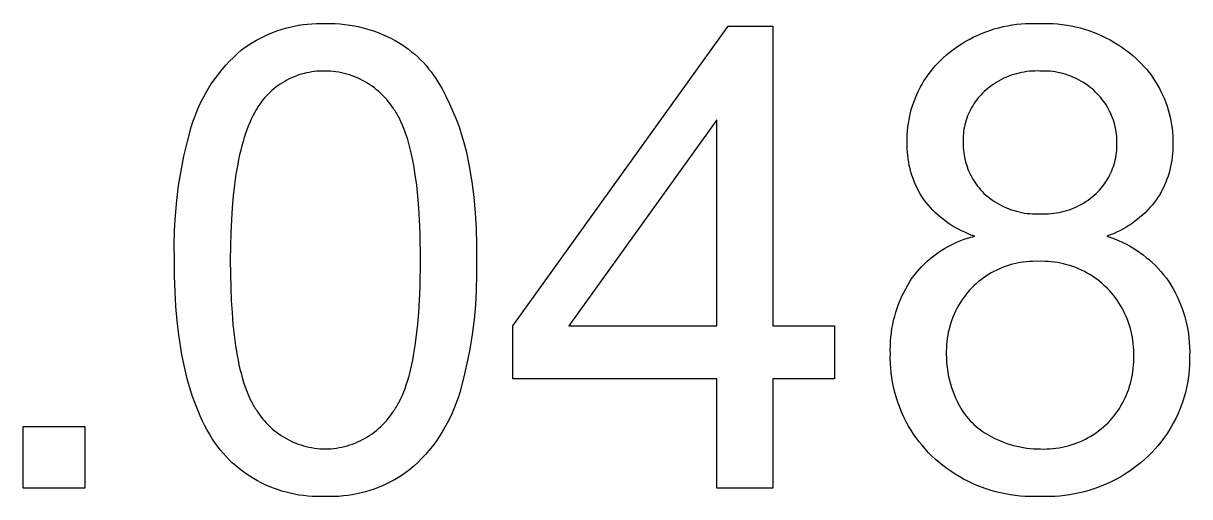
# Model space of a CAD drawing. Header units: millimetres. Extents: x 974 to 5700, y -47 to 3256.
# Drawn here: x 4711.2 to 4798.2, y 160.5 to 195.8 of the extents above; entities that cross this region are included whole.
import ezdxf

# ---------------------------------------------------------------- set-up
doc = ezdxf.new("R2010")
doc.units = ezdxf.units.MM
doc.header["$MEASUREMENT"] = 0
doc.layers.add('Domyslna', color=7, linetype='Continuous', true_color=0x000000)

msp = doc.modelspace()

# ---------------------------------------------------------------- linework, layer by layer
at = {"layer": 'Domyslna'}
for p, q in [((4729.459, 195), (4729.768, 195.128)), ((4729.768, 195.128), (4730.082, 195.245)), ((4730.082, 195.245), (4730.399, 195.351)), ((4730.399, 195.351), (4730.72, 195.446)), ((4730.72, 195.446), (4731.044, 195.53)), ((4731.044, 195.53), (4731.371, 195.603)), ((4731.371, 195.603), (4731.7, 195.665)), ((4731.7, 195.665), (4732.031, 195.716)), ((4732.031, 195.716), (4732.364, 195.755)), ((4732.364, 195.755), (4732.698, 195.782)), ((4732.698, 195.782), (4733.032, 195.798)), ((4733.032, 195.798), (4733.367, 195.803)), ((4733.367, 195.803), (4733.702, 195.796)), ((4733.702, 195.796), (4734.067, 195.797)), ((4734.067, 195.797), (4734.431, 195.785)), ((4734.431, 195.785), (4734.795, 195.76)), ((4734.795, 195.76), (4735.159, 195.723)), ((4735.159, 195.723), (4735.52, 195.674)), ((4735.52, 195.674), (4735.88, 195.612)), ((4735.88, 195.612), (4736.237, 195.537)), ((4736.237, 195.537), (4736.591, 195.45)), ((4736.591, 195.45), (4736.943, 195.351)), ((4736.943, 195.351), (4737.29, 195.24)), ((4737.29, 195.24), (4737.634, 195.117)), ((4737.634, 195.117), (4737.973, 194.982)), ((4747.691, 173.246), (4763.768, 195.587)), ((4763.768, 195.587), (4767.109, 195.587)), ((4767.109, 195.587), (4767.109, 173.246)), ((4782.368, 194.91), (4782.679, 195.045)), ((4782.679, 195.045), (4782.995, 195.17)), ((4782.995, 195.17), (4783.315, 195.284)), ((4783.315, 195.284), (4783.638, 195.387)), ((4783.638, 195.387), (4783.965, 195.479)), ((4783.965, 195.479), (4784.294, 195.56)), ((4784.294, 195.56), (4784.626, 195.629)), ((4784.626, 195.629), (4784.961, 195.687)), ((4784.961, 195.687), (4785.297, 195.734)), ((4785.297, 195.734), (4785.634, 195.77)), ((4785.634, 195.77), (4785.973, 195.794)), ((4785.973, 195.794), (4786.312, 195.806)), ((4786.312, 195.806), (4786.651, 195.807)), ((4786.651, 195.807), (4786.99, 195.796)), ((4786.99, 195.796), (4787.333, 195.806)), ((4787.333, 195.806), (4787.677, 195.804)), ((4787.677, 195.804), (4788.02, 195.791)), ((4788.02, 195.791), (4788.362, 195.766)), ((4788.362, 195.766), (4788.703, 195.729)), ((4788.703, 195.729), (4789.043, 195.681)), ((4789.043, 195.681), (4789.381, 195.62)), ((4789.381, 195.62), (4789.717, 195.549)), ((4789.717, 195.549), (4790.05, 195.466)), ((4790.05, 195.466), (4790.38, 195.372)), ((4790.38, 195.372), (4790.706, 195.266)), ((4790.706, 195.266), (4791.029, 195.15)), ((4791.029, 195.15), (4791.348, 195.022)), ((4727.71, 194.018), (4727.986, 194.207)), ((4727.986, 194.207), (4728.27, 194.385)), ((4728.27, 194.385), (4728.559, 194.554)), ((4728.559, 194.554), (4728.854, 194.713)), ((4728.854, 194.713), (4729.154, 194.862)), ((4729.154, 194.862), (4729.459, 195)), ((4737.973, 194.982), (4738.307, 194.835)), ((4738.307, 194.835), (4738.636, 194.677)), ((4738.636, 194.677), (4738.9, 194.535)), ((4738.9, 194.535), (4739.159, 194.383)), ((4739.159, 194.383), (4739.412, 194.223)), ((4739.412, 194.223), (4739.66, 194.055)), ((4780.891, 194.079), (4781.175, 194.265)), ((4781.175, 194.265), (4781.465, 194.441)), ((4781.465, 194.441), (4781.761, 194.608)), ((4781.761, 194.608), (4782.062, 194.764)), ((4782.062, 194.764), (4782.368, 194.91)), ((4791.348, 195.022), (4791.662, 194.884)), ((4791.662, 194.884), (4791.971, 194.735)), ((4791.971, 194.735), (4792.275, 194.575)), ((4792.275, 194.575), (4792.573, 194.406)), ((4792.573, 194.406), (4792.866, 194.226)), ((4792.866, 194.226), (4793.152, 194.036)), ((4726.831, 193.27), (4727.131, 193.55)), ((4727.131, 193.55), (4727.439, 193.821)), ((4727.439, 193.821), (4727.71, 194.018)), ((4739.66, 194.055), (4739.902, 193.878)), ((4739.902, 193.878), (4740.138, 193.693)), ((4740.138, 193.693), (4740.368, 193.5)), ((4740.368, 193.5), (4740.591, 193.299)), ((4740.591, 193.299), (4740.807, 193.091)), ((4779.824, 193.242), (4780.08, 193.464)), ((4780.08, 193.464), (4780.344, 193.678)), ((4780.344, 193.678), (4780.614, 193.883)), ((4780.614, 193.883), (4780.891, 194.079)), ((4793.152, 194.036), (4793.431, 193.837)), ((4793.431, 193.837), (4793.704, 193.628)), ((4793.704, 193.628), (4793.969, 193.41)), ((4793.969, 193.41), (4794.226, 193.183)), ((4725.994, 192.369), (4726.263, 192.679)), ((4726.263, 192.679), (4726.542, 192.979)), ((4726.542, 192.979), (4726.831, 193.27)), ((4740.807, 193.091), (4741.015, 192.876)), ((4741.015, 192.876), (4741.217, 192.654)), ((4741.217, 192.654), (4741.41, 192.425)), ((4779.047, 192.423), (4779.231, 192.637)), ((4779.231, 192.637), (4779.422, 192.845)), ((4779.422, 192.845), (4779.62, 193.047)), ((4779.62, 193.047), (4779.824, 193.242)), ((4794.226, 193.183), (4794.433, 192.986)), ((4794.433, 192.986), (4794.634, 192.783)), ((4794.634, 192.783), (4794.827, 192.573)), ((4794.827, 192.573), (4795.013, 192.357)), ((4725.254, 191.386), (4725.489, 191.722)), ((4725.489, 191.722), (4725.736, 192.05)), ((4725.736, 192.05), (4725.994, 192.369)), ((4730.833, 191.576), (4730.662, 191.481)), ((4731.007, 191.664), (4730.833, 191.576)), ((4731.184, 191.747), (4731.007, 191.664)), ((4731.364, 191.823), (4731.184, 191.747)), ((4731.546, 191.894), (4731.364, 191.823)), ((4731.73, 191.958), (4731.546, 191.894)), ((4731.917, 192.016), (4731.73, 191.958)), ((4732.105, 192.068), (4731.917, 192.016)), ((4732.295, 192.113), (4732.105, 192.068)), ((4732.487, 192.152), (4732.295, 192.113)), ((4732.679, 192.184), (4732.487, 192.152)), ((4732.873, 192.21), (4732.679, 192.184)), ((4733.067, 192.229), (4732.873, 192.21)), ((4733.262, 192.241), (4733.067, 192.229)), ((4733.457, 192.247), (4733.262, 192.241)), ((4733.653, 192.247), (4733.457, 192.247)), ((4733.863, 192.243), (4733.653, 192.247)), ((4734.072, 192.232), (4733.863, 192.243)), ((4734.282, 192.214), (4734.072, 192.232)), ((4734.49, 192.189), (4734.282, 192.214)), ((4734.697, 192.156), (4734.49, 192.189)), ((4734.904, 192.117), (4734.697, 192.156)), ((4735.108, 192.07), (4734.904, 192.117)), ((4735.311, 192.017), (4735.108, 192.07)), ((4735.512, 191.956), (4735.311, 192.017)), ((4735.711, 191.888), (4735.512, 191.956)), ((4735.908, 191.814), (4735.711, 191.888)), ((4736.101, 191.733), (4735.908, 191.814)), ((4736.292, 191.646), (4736.101, 191.733)), ((4736.48, 191.551), (4736.292, 191.646)), ((4741.41, 192.425), (4741.596, 192.189)), ((4741.596, 192.189), (4741.774, 191.948)), ((4741.774, 191.948), (4741.943, 191.7)), ((4741.943, 191.7), (4742.104, 191.447)), ((4778.387, 191.506), (4778.54, 191.743)), ((4778.54, 191.743), (4778.701, 191.976)), ((4778.701, 191.976), (4778.87, 192.202)), ((4778.87, 192.202), (4779.047, 192.423)), ((4784.182, 191.623), (4784.007, 191.53)), ((4784.359, 191.71), (4784.182, 191.623)), ((4784.54, 191.791), (4784.359, 191.71)), ((4784.723, 191.865), (4784.54, 191.791)), ((4784.909, 191.934), (4784.723, 191.865)), ((4785.097, 191.995), (4784.909, 191.934)), ((4785.287, 192.051), (4785.097, 191.995)), ((4785.478, 192.099), (4785.287, 192.051)), ((4785.672, 192.141), (4785.478, 192.099)), ((4785.866, 192.177), (4785.672, 192.141)), ((4786.062, 192.205), (4785.866, 192.177)), ((4786.259, 192.227), (4786.062, 192.205)), ((4786.456, 192.242), (4786.259, 192.227)), ((4786.653, 192.251), (4786.456, 192.242)), ((4786.851, 192.252), (4786.653, 192.251)), ((4787.049, 192.247), (4786.851, 192.252)), ((4787.239, 192.251), (4787.049, 192.247)), ((4787.428, 192.249), (4787.239, 192.251)), ((4787.618, 192.241), (4787.428, 192.249)), ((4787.807, 192.227), (4787.618, 192.241)), ((4787.996, 192.206), (4787.807, 192.227)), ((4788.184, 192.179), (4787.996, 192.206)), ((4788.37, 192.146), (4788.184, 192.179)), ((4788.556, 192.107), (4788.37, 192.146)), ((4788.74, 192.061), (4788.556, 192.107)), ((4788.923, 192.009), (4788.74, 192.061)), ((4789.103, 191.951), (4788.923, 192.009)), ((4789.282, 191.887), (4789.103, 191.951)), ((4789.458, 191.817), (4789.282, 191.887)), ((4789.632, 191.742), (4789.458, 191.817)), ((4789.804, 191.66), (4789.632, 191.742)), ((4789.972, 191.573), (4789.804, 191.66)), ((4790.138, 191.48), (4789.972, 191.573)), ((4795.013, 192.357), (4795.192, 192.134)), ((4795.192, 192.134), (4795.363, 191.906)), ((4795.363, 191.906), (4795.526, 191.672)), ((4795.526, 191.672), (4795.682, 191.432)), ((4724.619, 190.332), (4724.818, 190.691)), ((4724.818, 190.691), (4725.03, 191.042)), ((4725.03, 191.042), (4725.254, 191.386)), ((4729.712, 190.799), (4729.568, 190.667)), ((4729.86, 190.926), (4729.712, 190.799)), ((4730.013, 191.047), (4729.86, 190.926)), ((4730.17, 191.164), (4730.013, 191.047)), ((4730.33, 191.275), (4730.17, 191.164)), ((4730.494, 191.381), (4730.33, 191.275)), ((4730.662, 191.481), (4730.494, 191.381)), ((4736.664, 191.451), (4736.48, 191.551)), ((4736.845, 191.344), (4736.664, 191.451)), ((4737.022, 191.231), (4736.845, 191.344)), ((4737.195, 191.112), (4737.022, 191.231)), ((4737.364, 190.987), (4737.195, 191.112)), ((4737.528, 190.857), (4737.364, 190.987)), ((4737.688, 190.72), (4737.528, 190.857)), ((4737.843, 190.579), (4737.688, 190.72)), ((4742.104, 191.447), (4742.413, 190.911)), ((4742.413, 190.911), (4742.704, 190.364)), ((4777.857, 190.509), (4777.977, 190.765)), ((4777.977, 190.765), (4778.105, 191.016)), ((4778.105, 191.016), (4778.242, 191.264)), ((4778.242, 191.264), (4778.387, 191.506)), ((4782.889, 190.718), (4782.766, 190.6)), ((4783.037, 190.85), (4782.889, 190.718)), ((4783.188, 190.977), (4783.037, 190.85)), ((4783.344, 191.099), (4783.188, 190.977)), ((4783.504, 191.215), (4783.344, 191.099)), ((4783.668, 191.326), (4783.504, 191.215)), ((4783.836, 191.431), (4783.668, 191.326)), ((4784.007, 191.53), (4783.836, 191.431)), ((4790.3, 191.382), (4790.138, 191.48)), ((4790.459, 191.278), (4790.3, 191.382)), ((4790.614, 191.169), (4790.459, 191.278)), ((4790.766, 191.055), (4790.614, 191.169)), ((4790.914, 190.936), (4790.766, 191.055)), ((4791.058, 190.812), (4790.914, 190.936)), ((4791.197, 190.684), (4791.058, 190.812)), ((4795.682, 191.432), (4795.829, 191.188)), ((4795.829, 191.188), (4795.968, 190.938)), ((4795.968, 190.938), (4796.098, 190.684)), ((4724.257, 189.596), (4724.431, 189.967)), ((4724.431, 189.967), (4724.619, 190.332)), ((4728.919, 189.938), (4728.805, 189.78)), ((4729.039, 190.093), (4728.919, 189.938)), ((4729.164, 190.243), (4729.039, 190.093)), ((4729.294, 190.389), (4729.164, 190.243)), ((4729.429, 190.53), (4729.294, 190.389)), ((4729.568, 190.667), (4729.429, 190.53)), ((4737.993, 190.432), (4737.843, 190.579)), ((4738.138, 190.28), (4737.993, 190.432)), ((4738.278, 190.123), (4738.138, 190.28)), ((4738.412, 189.962), (4738.278, 190.123)), ((4738.54, 189.796), (4738.412, 189.962)), ((4742.704, 190.364), (4742.975, 189.808)), ((4777.551, 189.719), (4777.644, 189.986)), ((4777.644, 189.986), (4777.746, 190.249)), ((4777.746, 190.249), (4777.857, 190.509)), ((4782.213, 189.95), (4782.116, 189.809)), ((4782.314, 190.088), (4782.213, 189.95)), ((4782.42, 190.222), (4782.314, 190.088)), ((4782.531, 190.352), (4782.42, 190.222)), ((4782.646, 190.478), (4782.531, 190.352)), ((4782.766, 190.6), (4782.646, 190.478)), ((4791.324, 190.558), (4791.197, 190.684)), ((4791.446, 190.428), (4791.324, 190.558)), ((4791.564, 190.293), (4791.446, 190.428)), ((4791.677, 190.155), (4791.564, 190.293)), ((4791.786, 190.013), (4791.677, 190.155)), ((4791.889, 189.867), (4791.786, 190.013)), ((4791.987, 189.717), (4791.889, 189.867)), ((4796.098, 190.684), (4796.22, 190.426)), ((4796.22, 190.426), (4796.333, 190.164)), ((4796.333, 190.164), (4796.437, 189.898)), ((4796.437, 189.898), (4796.532, 189.629)), ((4723.947, 188.837), (4724.095, 189.219)), ((4724.095, 189.219), (4724.257, 189.596)), ((4728.411, 189.143), (4728.289, 188.91)), ((4728.538, 189.366), (4728.411, 189.143)), ((4728.603, 189.473), (4728.538, 189.366)), ((4728.669, 189.578), (4728.603, 189.473)), ((4728.736, 189.68), (4728.669, 189.578)), ((4728.805, 189.78), (4728.736, 189.68)), ((4738.663, 189.625), (4738.54, 189.796)), ((4738.78, 189.451), (4738.663, 189.625)), ((4738.842, 189.362), (4738.78, 189.451)), ((4738.904, 189.27), (4738.842, 189.362)), ((4738.965, 189.176), (4738.904, 189.27)), ((4739.024, 189.079), (4738.965, 189.176)), ((4739.083, 188.979), (4739.024, 189.079)), ((4739.141, 188.876), (4739.083, 188.979)), ((4742.975, 189.808), (4743.228, 189.243)), ((4743.228, 189.243), (4743.462, 188.67)), ((4777.326, 188.902), (4777.392, 189.177)), ((4777.392, 189.177), (4777.467, 189.449)), ((4777.467, 189.449), (4777.551, 189.719)), ((4781.71, 189.058), (4781.645, 188.9)), ((4781.781, 189.214), (4781.71, 189.058)), ((4781.857, 189.367), (4781.781, 189.214)), ((4781.938, 189.517), (4781.857, 189.367)), ((4782.025, 189.665), (4781.938, 189.517)), ((4782.116, 189.809), (4782.025, 189.665)), ((4792.08, 189.565), (4791.987, 189.717)), ((4792.168, 189.409), (4792.08, 189.565)), ((4792.25, 189.25), (4792.168, 189.409)), ((4792.327, 189.089), (4792.25, 189.25)), ((4792.398, 188.925), (4792.327, 189.089)), ((4796.532, 189.629), (4796.618, 189.357)), ((4796.618, 189.357), (4796.694, 189.082)), ((4796.694, 189.082), (4796.762, 188.804)), ((4723.689, 188.058), (4723.811, 188.449)), ((4723.811, 188.449), (4723.947, 188.837)), ((4727.947, 188.148), (4727.841, 187.873)), ((4728.056, 188.412), (4727.947, 188.148)), ((4728.17, 188.666), (4728.056, 188.412)), ((4728.289, 188.91), (4728.17, 188.666)), ((4739.198, 188.771), (4739.141, 188.876)), ((4739.253, 188.663), (4739.198, 188.771)), ((4739.362, 188.438), (4739.253, 188.663)), ((4739.466, 188.202), (4739.362, 188.438)), ((4739.567, 187.954), (4739.466, 188.202)), ((4743.462, 188.67), (4743.676, 188.089)), ((4743.676, 188.089), (4743.87, 187.501)), ((4762.933, 188.619), (4751.873, 173.246)), ((4762.933, 173.246), (4762.933, 188.619)), ((4777.186, 188.067), (4777.223, 188.347)), ((4777.223, 188.347), (4777.27, 188.625)), ((4777.27, 188.625), (4777.326, 188.902)), ((4781.404, 188.082), (4781.373, 187.913)), ((4781.441, 188.248), (4781.404, 188.082)), ((4781.483, 188.414), (4781.441, 188.248)), ((4781.532, 188.578), (4781.483, 188.414)), ((4781.586, 188.74), (4781.532, 188.578)), ((4781.645, 188.9), (4781.586, 188.74)), ((4792.464, 188.758), (4792.398, 188.925)), ((4792.524, 188.59), (4792.464, 188.758)), ((4792.577, 188.419), (4792.524, 188.59)), ((4792.625, 188.247), (4792.577, 188.419)), ((4792.667, 188.073), (4792.625, 188.247)), ((4796.762, 188.804), (4796.82, 188.525)), ((4796.82, 188.525), (4796.868, 188.243)), ((4796.868, 188.243), (4796.907, 187.961)), ((4723.396, 186.981), (4723.689, 188.058)), ((4727.643, 187.292), (4727.551, 186.986)), ((4727.74, 187.588), (4727.643, 187.292)), ((4727.841, 187.873), (4727.74, 187.588)), ((4739.664, 187.696), (4739.567, 187.954)), ((4739.757, 187.427), (4739.664, 187.696)), ((4739.845, 187.146), (4739.757, 187.427)), ((4743.87, 187.501), (4744.045, 186.907)), ((4777.13, 187.221), (4777.139, 187.503)), ((4777.131, 186.939), (4777.13, 187.221)), ((4777.139, 187.503), (4777.158, 187.785)), ((4777.158, 187.785), (4777.186, 188.067)), ((4781.308, 187.233), (4781.307, 187.063)), ((4781.316, 187.404), (4781.308, 187.233)), ((4781.329, 187.575), (4781.316, 187.404)), ((4781.348, 187.744), (4781.329, 187.575)), ((4781.373, 187.913), (4781.348, 187.744)), ((4792.703, 187.898), (4792.667, 188.073)), ((4792.733, 187.722), (4792.703, 187.898)), ((4792.757, 187.545), (4792.733, 187.722)), ((4792.775, 187.367), (4792.757, 187.545)), ((4792.786, 187.188), (4792.775, 187.367)), ((4796.907, 187.961), (4796.936, 187.677)), ((4796.936, 187.677), (4796.956, 187.392)), ((4796.956, 187.392), (4796.966, 187.107)), ((4723.141, 185.896), (4723.396, 186.981)), ((4727.379, 186.342), (4727.299, 186.005)), ((4727.463, 186.669), (4727.379, 186.342)), ((4727.551, 186.986), (4727.463, 186.669)), ((4739.93, 186.854), (4739.845, 187.146)), ((4740.011, 186.551), (4739.93, 186.854)), ((4740.088, 186.237), (4740.011, 186.551)), ((4744.045, 186.907), (4744.199, 186.307)), ((4777.129, 186.688), (4777.131, 186.939)), ((4777.135, 186.437), (4777.129, 186.688)), ((4777.149, 186.187), (4777.135, 186.437)), ((4781.307, 187.063), (4781.304, 186.881)), ((4781.304, 186.881), (4781.306, 186.7)), ((4781.306, 186.7), (4781.315, 186.518)), ((4781.315, 186.518), (4781.331, 186.338)), ((4781.331, 186.338), (4781.352, 186.157)), ((4792.774, 186.314), (4792.786, 186.486)), ((4792.792, 187.01), (4792.786, 187.188)), ((4792.786, 186.486), (4792.791, 186.658)), ((4792.791, 186.831), (4792.792, 187.01)), ((4792.791, 186.658), (4792.791, 186.831)), ((4796.968, 186.577), (4796.961, 186.332)), ((4796.966, 187.107), (4796.967, 186.821)), ((4796.967, 186.821), (4796.968, 186.577)), ((4722.924, 184.802), (4723.141, 185.896)), ((4727.224, 185.657), (4727.153, 185.299)), ((4727.299, 186.005), (4727.224, 185.657)), ((4740.161, 185.912), (4740.088, 186.237)), ((4740.295, 185.228), (4740.161, 185.912)), ((4744.199, 186.307), (4744.43, 185.155)), ((4777.173, 185.937), (4777.149, 186.187)), ((4777.204, 185.689), (4777.173, 185.937)), ((4777.245, 185.441), (4777.204, 185.689)), ((4781.352, 186.157), (4781.38, 185.978)), ((4781.38, 185.978), (4781.414, 185.8)), ((4781.414, 185.8), (4781.454, 185.623)), ((4781.454, 185.623), (4781.5, 185.447)), ((4792.582, 185.298), (4792.628, 185.465)), ((4792.628, 185.465), (4792.669, 185.632)), ((4792.669, 185.632), (4792.704, 185.801)), ((4792.704, 185.801), (4792.733, 185.971)), ((4792.733, 185.971), (4792.757, 186.142)), ((4792.757, 186.142), (4792.774, 186.314)), ((4796.89, 185.602), (4796.85, 185.36)), ((4796.922, 185.844), (4796.89, 185.602)), ((4796.946, 186.088), (4796.922, 185.844)), ((4796.961, 186.332), (4796.946, 186.088)), ((4722.745, 183.701), (4722.924, 184.802)), ((4727.153, 185.299), (4727.024, 184.552)), ((4740.414, 184.5), (4740.295, 185.228)), ((4744.43, 185.155), (4744.622, 183.996)), ((4777.294, 185.195), (4777.245, 185.441)), ((4777.351, 184.951), (4777.294, 185.195)), ((4777.417, 184.709), (4777.351, 184.951)), ((4777.49, 184.47), (4777.417, 184.709)), ((4781.5, 185.447), (4781.552, 185.273)), ((4781.552, 185.273), (4781.61, 185.101)), ((4781.61, 185.101), (4781.674, 184.931)), ((4781.674, 184.931), (4781.743, 184.764)), ((4781.743, 184.764), (4781.819, 184.599)), ((4781.819, 184.599), (4781.9, 184.436)), ((4792.265, 184.497), (4792.339, 184.653)), ((4792.339, 184.653), (4792.408, 184.811)), ((4792.408, 184.811), (4792.472, 184.971)), ((4792.472, 184.971), (4792.53, 185.134)), ((4792.53, 185.134), (4792.582, 185.298)), ((4796.68, 184.647), (4796.608, 184.413)), ((4796.745, 184.883), (4796.68, 184.647)), ((4796.802, 185.121), (4796.745, 184.883)), ((4796.85, 185.36), (4796.802, 185.121)), ((4726.912, 183.763), (4726.818, 182.932)), ((4727.024, 184.552), (4726.912, 183.763)), ((4740.516, 183.727), (4740.414, 184.5)), ((4740.603, 182.909), (4740.516, 183.727)), ((4744.622, 183.996), (4744.773, 182.831)), ((4777.573, 184.233), (4777.49, 184.47)), ((4777.663, 183.999), (4777.573, 184.233)), ((4777.761, 183.768), (4777.663, 183.999)), ((4777.867, 183.541), (4777.761, 183.768)), ((4781.9, 184.436), (4781.986, 184.277)), ((4781.986, 184.277), (4782.078, 184.12)), ((4782.078, 184.12), (4782.176, 183.967)), ((4782.176, 183.967), (4782.278, 183.817)), ((4782.278, 183.817), (4782.386, 183.671)), ((4791.71, 183.625), (4791.815, 183.762)), ((4791.815, 183.762), (4791.915, 183.903)), ((4791.915, 183.903), (4792.01, 184.047)), ((4792.01, 184.047), (4792.1, 184.194)), ((4792.1, 184.194), (4792.185, 184.344)), ((4792.185, 184.344), (4792.265, 184.497)), ((4796.342, 183.729), (4796.238, 183.508)), ((4796.438, 183.954), (4796.342, 183.729)), ((4796.527, 184.182), (4796.438, 183.954)), ((4796.608, 184.413), (4796.527, 184.182)), ((4722.604, 182.594), (4722.745, 183.701)), ((4726.818, 182.932), (4726.74, 182.059)), ((4740.674, 182.047), (4740.603, 182.909)), ((4777.981, 183.318), (4777.867, 183.541)), ((4778.102, 183.098), (4777.981, 183.318)), ((4778.231, 182.883), (4778.102, 183.098)), ((4778.368, 182.673), (4778.231, 182.883)), ((4782.386, 183.671), (4782.499, 183.529)), ((4782.499, 183.529), (4782.616, 183.391)), ((4782.616, 183.391), (4782.738, 183.256)), ((4782.738, 183.256), (4782.865, 183.126)), ((4782.865, 183.126), (4783.015, 182.993)), ((4783.015, 182.993), (4783.169, 182.864)), ((4783.169, 182.864), (4783.328, 182.741)), ((4790.793, 182.734), (4790.949, 182.856)), ((4790.949, 182.856), (4791.1, 182.983)), ((4791.1, 182.983), (4791.246, 183.115)), ((4791.246, 183.115), (4791.369, 183.236)), ((4791.369, 183.236), (4791.487, 183.362)), ((4791.487, 183.362), (4791.601, 183.492)), ((4791.601, 183.492), (4791.71, 183.625)), ((4795.881, 182.867), (4795.748, 182.662)), ((4796.008, 183.076), (4795.881, 182.867)), ((4796.126, 183.29), (4796.008, 183.076)), ((4796.238, 183.508), (4796.126, 183.29)), ((4722.502, 181.484), (4722.604, 182.594)), ((4726.74, 182.059), (4726.68, 181.145)), ((4740.73, 181.14), (4740.674, 182.047)), ((4744.773, 182.831), (4744.885, 181.662)), ((4778.529, 182.463), (4778.368, 182.673)), ((4778.698, 182.26), (4778.529, 182.463)), ((4778.873, 182.061), (4778.698, 182.26)), ((4779.056, 181.87), (4778.873, 182.061)), ((4783.328, 182.741), (4783.491, 182.623)), ((4783.491, 182.623), (4783.658, 182.512)), ((4783.658, 182.512), (4783.829, 182.406)), ((4783.829, 182.406), (4784.003, 182.306)), ((4784.003, 182.306), (4784.181, 182.212)), ((4784.181, 182.212), (4784.362, 182.124)), ((4784.362, 182.124), (4784.546, 182.043)), ((4784.546, 182.043), (4784.732, 181.968)), ((4789.418, 181.97), (4789.601, 182.044)), ((4789.601, 182.044), (4789.781, 182.125)), ((4789.781, 182.125), (4789.958, 182.211)), ((4789.958, 182.211), (4790.132, 182.304)), ((4790.132, 182.304), (4790.303, 182.403)), ((4790.303, 182.403), (4790.47, 182.508)), ((4790.47, 182.508), (4790.634, 182.618)), ((4790.634, 182.618), (4790.793, 182.734)), ((4795.257, 182.058), (4795.08, 181.868)), ((4795.428, 182.254), (4795.257, 182.058)), ((4795.591, 182.455), (4795.428, 182.254)), ((4795.748, 182.662), (4795.591, 182.455)), ((4722.438, 180.37), (4722.502, 181.484)), ((4726.68, 181.145), (4726.637, 180.189)), ((4740.769, 180.189), (4740.73, 181.14)), ((4744.885, 181.662), (4744.956, 180.489)), ((4779.244, 181.684), (4779.056, 181.87)), ((4779.439, 181.505), (4779.244, 181.684)), ((4779.64, 181.332), (4779.439, 181.505)), ((4779.846, 181.167), (4779.64, 181.332)), ((4780.058, 181.008), (4779.846, 181.167)), ((4784.732, 181.968), (4784.921, 181.9)), ((4784.921, 181.9), (4785.113, 181.839)), ((4785.113, 181.839), (4785.306, 181.784)), ((4785.306, 181.784), (4785.501, 181.735)), ((4785.501, 181.735), (4785.698, 181.694)), ((4785.698, 181.694), (4785.896, 181.659)), ((4785.896, 181.659), (4786.095, 181.632)), ((4786.095, 181.632), (4786.295, 181.611)), ((4786.295, 181.611), (4786.495, 181.597)), ((4786.495, 181.597), (4786.696, 181.591)), ((4786.696, 181.591), (4786.897, 181.591)), ((4786.897, 181.591), (4787.098, 181.598)), ((4787.098, 181.598), (4787.295, 181.592)), ((4787.295, 181.592), (4787.492, 181.592)), ((4787.492, 181.592), (4787.689, 181.599)), ((4787.689, 181.599), (4787.886, 181.614)), ((4787.886, 181.614), (4788.082, 181.635)), ((4788.082, 181.635), (4788.278, 181.662)), ((4788.278, 181.662), (4788.472, 181.697)), ((4788.472, 181.697), (4788.665, 181.738)), ((4788.665, 181.738), (4788.856, 181.786)), ((4788.856, 181.786), (4789.046, 181.841)), ((4789.046, 181.841), (4789.233, 181.902)), ((4789.233, 181.902), (4789.418, 181.97)), ((4794.312, 181.171), (4794.106, 181.014)), ((4794.513, 181.336), (4794.312, 181.171)), ((4794.708, 181.507), (4794.513, 181.336)), ((4794.897, 181.684), (4794.708, 181.507)), ((4795.08, 181.868), (4794.897, 181.684)), ((4722.413, 179.255), (4722.438, 180.37)), ((4744.956, 180.489), (4744.986, 179.315)), ((4780.275, 180.857), (4780.058, 181.008)), ((4780.498, 180.714), (4780.275, 180.857)), ((4780.725, 180.578), (4780.498, 180.714)), ((4780.956, 180.45), (4780.725, 180.578)), ((4781.192, 180.33), (4780.956, 180.45)), ((4781.432, 180.217), (4781.192, 180.33)), ((4793.002, 180.335), (4792.769, 180.222)), ((4793.232, 180.456), (4793.002, 180.335)), ((4793.457, 180.584), (4793.232, 180.456)), ((4793.678, 180.72), (4793.457, 180.584)), ((4793.895, 180.863), (4793.678, 180.72)), ((4794.106, 181.014), (4793.895, 180.863)), ((4726.637, 180.189), (4726.611, 179.192)), ((4740.801, 178.153), (4740.769, 180.189)), ((4780.389, 179.268), (4780.633, 179.388)), ((4780.633, 179.388), (4780.882, 179.5)), ((4780.882, 179.5), (4781.134, 179.603)), ((4781.134, 179.603), (4781.389, 179.698)), ((4781.389, 179.698), (4781.647, 179.784)), ((4781.675, 180.114), (4781.432, 180.217)), ((4781.647, 179.784), (4781.908, 179.862)), ((4781.922, 180.018), (4781.675, 180.114)), ((4781.908, 179.862), (4782.172, 179.931)), ((4782.172, 179.931), (4781.922, 180.018)), ((4792.291, 180.02), (4792.047, 179.931)), ((4792.047, 179.931), (4792.337, 179.835)), ((4792.531, 180.117), (4792.291, 180.02)), ((4792.337, 179.835), (4792.623, 179.729)), ((4792.769, 180.222), (4792.531, 180.117)), ((4792.623, 179.729), (4792.905, 179.613)), ((4792.905, 179.613), (4793.183, 179.487)), ((4793.183, 179.487), (4793.456, 179.352)), ((4722.427, 178.14), (4722.413, 179.255)), ((4726.611, 179.192), (4726.603, 178.153)), ((4744.986, 179.315), (4744.977, 178.14)), ((4779.018, 178.384), (4779.234, 178.55)), ((4779.234, 178.55), (4779.455, 178.709)), ((4779.455, 178.709), (4779.681, 178.861)), ((4779.681, 178.861), (4779.913, 179.004)), ((4779.913, 179.004), (4780.149, 179.14)), ((4780.149, 179.14), (4780.389, 179.268)), ((4793.456, 179.352), (4793.725, 179.207)), ((4793.725, 179.207), (4793.989, 179.054)), ((4793.989, 179.054), (4794.247, 178.891)), ((4794.247, 178.891), (4794.499, 178.72)), ((4794.499, 178.72), (4794.745, 178.539)), ((4794.745, 178.539), (4794.985, 178.351)), ((4722.44, 176.944), (4722.427, 178.14)), ((4726.603, 178.153), (4726.635, 176.098)), ((4740.769, 176.103), (4740.801, 178.153)), ((4744.977, 178.14), (4744.99, 177.03)), ((4778.029, 177.451), (4778.214, 177.651)), ((4778.214, 177.651), (4778.406, 177.844)), ((4778.406, 177.844), (4778.604, 178.031)), ((4778.604, 178.031), (4778.808, 178.211)), ((4778.808, 178.211), (4779.018, 178.384)), ((4784.457, 177.669), (4784.241, 177.588)), ((4784.675, 177.743), (4784.457, 177.669)), ((4784.895, 177.809), (4784.675, 177.743)), ((4785.118, 177.867), (4784.895, 177.809)), ((4785.343, 177.918), (4785.118, 177.867)), ((4785.569, 177.96), (4785.343, 177.918)), ((4785.796, 177.995), (4785.569, 177.96)), ((4786.025, 178.022), (4785.796, 177.995)), ((4786.254, 178.04), (4786.025, 178.022)), ((4786.484, 178.051), (4786.254, 178.04)), ((4786.714, 178.054), (4786.484, 178.051)), ((4786.945, 178.048), (4786.714, 178.054)), ((4787.18, 178.054), (4786.945, 178.048)), ((4787.416, 178.051), (4787.18, 178.054)), ((4787.652, 178.039), (4787.416, 178.051)), ((4787.887, 178.02), (4787.652, 178.039)), ((4788.121, 177.993), (4787.887, 178.02)), ((4788.354, 177.958), (4788.121, 177.993)), ((4788.586, 177.915), (4788.354, 177.958)), ((4788.816, 177.864), (4788.586, 177.915)), ((4789.044, 177.805), (4788.816, 177.864)), ((4789.27, 177.738), (4789.044, 177.805)), ((4789.494, 177.664), (4789.27, 177.738)), ((4789.715, 177.582), (4789.494, 177.664)), ((4794.985, 178.351), (4795.218, 178.154)), ((4795.218, 178.154), (4795.445, 177.949)), ((4795.445, 177.949), (4795.664, 177.737)), ((4795.664, 177.737), (4795.875, 177.517)), ((4722.48, 175.789), (4722.44, 176.944)), ((4744.99, 177.03), (4744.965, 175.921)), ((4777.341, 176.553), (4777.514, 176.817)), ((4777.514, 176.817), (4777.679, 177.034)), ((4777.679, 177.034), (4777.85, 177.246)), ((4777.85, 177.246), (4778.029, 177.451)), ((4782.831, 176.818), (4782.646, 176.681)), ((4783.02, 176.949), (4782.831, 176.818)), ((4783.214, 177.073), (4783.02, 176.949)), ((4783.412, 177.19), (4783.214, 177.073)), ((4783.614, 177.3), (4783.412, 177.19)), ((4783.82, 177.404), (4783.614, 177.3)), ((4784.029, 177.5), (4783.82, 177.404)), ((4784.241, 177.588), (4784.029, 177.5)), ((4789.933, 177.492), (4789.715, 177.582)), ((4790.148, 177.395), (4789.933, 177.492)), ((4790.359, 177.291), (4790.148, 177.395)), ((4790.567, 177.18), (4790.359, 177.291)), ((4790.771, 177.061), (4790.567, 177.18)), ((4790.971, 176.936), (4790.771, 177.061)), ((4791.166, 176.804), (4790.971, 176.936)), ((4791.357, 176.665), (4791.166, 176.804)), ((4795.875, 177.517), (4796.079, 177.29)), ((4796.079, 177.29), (4796.275, 177.056)), ((4796.275, 177.056), (4796.463, 176.816)), ((4796.463, 176.816), (4796.642, 176.569)), ((4726.635, 176.098), (4726.675, 175.139)), ((4740.729, 175.146), (4740.769, 176.103)), ((4744.965, 175.921), (4744.901, 174.813)), ((4776.876, 175.728), (4777.022, 176.008)), ((4777.022, 176.008), (4777.177, 176.283)), ((4777.177, 176.283), (4777.341, 176.553)), ((4781.797, 175.896), (4781.642, 175.717)), ((4781.958, 176.07), (4781.797, 175.896)), ((4782.122, 176.231), (4781.958, 176.07)), ((4782.291, 176.387), (4782.122, 176.231)), ((4782.466, 176.537), (4782.291, 176.387)), ((4782.646, 176.681), (4782.466, 176.537)), ((4791.542, 176.52), (4791.357, 176.665)), ((4791.723, 176.368), (4791.542, 176.52)), ((4791.898, 176.21), (4791.723, 176.368)), ((4792.068, 176.047), (4791.898, 176.21)), ((4792.228, 175.878), (4792.068, 176.047)), ((4796.642, 176.569), (4796.816, 176.294)), ((4796.816, 176.294), (4796.981, 176.014)), ((4796.981, 176.014), (4797.136, 175.728)), ((4722.547, 174.676), (4722.48, 175.789)), ((4726.675, 175.139), (4726.731, 174.225)), ((4740.673, 174.235), (4740.729, 175.146)), ((4776.495, 174.86), (4776.612, 175.154)), ((4776.612, 175.154), (4776.739, 175.443)), ((4776.739, 175.443), (4776.876, 175.728)), ((4781.217, 175.15), (4781.088, 174.952)), ((4781.352, 175.344), (4781.217, 175.15)), ((4781.494, 175.533), (4781.352, 175.344)), ((4781.642, 175.717), (4781.494, 175.533)), ((4792.383, 175.704), (4792.228, 175.878)), ((4792.531, 175.525), (4792.383, 175.704)), ((4792.674, 175.34), (4792.531, 175.525)), ((4792.81, 175.152), (4792.674, 175.34)), ((4792.94, 174.958), (4792.81, 175.152)), ((4797.136, 175.728), (4797.281, 175.437)), ((4797.281, 175.437), (4797.416, 175.141)), ((4797.416, 175.141), (4797.542, 174.841)), ((4722.64, 173.605), (4722.547, 174.676)), ((4726.731, 174.225), (4726.802, 173.357)), ((4740.601, 173.368), (4740.673, 174.235)), ((4744.901, 174.813), (4744.8, 173.708)), ((4776.202, 173.959), (4776.289, 174.263)), ((4776.289, 174.263), (4776.387, 174.563)), ((4776.387, 174.563), (4776.495, 174.86)), ((4780.745, 174.331), (4780.645, 174.117)), ((4780.852, 174.542), (4780.745, 174.331)), ((4780.967, 174.749), (4780.852, 174.542)), ((4781.088, 174.952), (4780.967, 174.749)), ((4793.063, 174.761), (4792.94, 174.958)), ((4793.179, 174.559), (4793.063, 174.761)), ((4793.289, 174.354), (4793.179, 174.559)), ((4793.391, 174.145), (4793.289, 174.354)), ((4793.486, 173.932), (4793.391, 174.145)), ((4797.542, 174.841), (4797.657, 174.537)), ((4797.657, 174.537), (4797.761, 174.229)), ((4797.761, 174.229), (4797.856, 173.918)), ((4722.761, 172.575), (4722.64, 173.605)), ((4726.802, 173.357), (4726.89, 172.535)), ((4740.513, 172.547), (4740.601, 173.368)), ((4744.8, 173.708), (4744.661, 172.607)), ((4776, 173.034), (4776.057, 173.344)), ((4776.057, 173.344), (4776.124, 173.653)), ((4776.124, 173.653), (4776.202, 173.959)), ((4780.39, 173.455), (4780.32, 173.229)), ((4780.467, 173.678), (4780.39, 173.455)), ((4780.552, 173.899), (4780.467, 173.678)), ((4780.645, 174.117), (4780.552, 173.899)), ((4793.575, 173.717), (4793.486, 173.932)), ((4793.656, 173.499), (4793.575, 173.717)), ((4793.729, 173.278), (4793.656, 173.499)), ((4793.795, 173.054), (4793.729, 173.278)), ((4797.856, 173.918), (4797.939, 173.603)), ((4797.939, 173.603), (4798.012, 173.286)), ((4798.012, 173.286), (4798.075, 172.967)), ((4722.907, 171.586), (4722.761, 172.575)), ((4726.89, 172.535), (4726.994, 171.758)), ((4740.409, 171.771), (4740.513, 172.547)), ((4744.661, 172.607), (4744.483, 171.512)), ((4747.691, 169.279), (4747.691, 173.246)), ((4751.873, 173.246), (4762.933, 173.246)), ((4767.109, 173.246), (4771.702, 173.246)), ((4771.702, 173.246), (4771.702, 169.279)), ((4775.892, 172.092), (4775.918, 172.407)), ((4775.918, 172.407), (4775.954, 172.721)), ((4775.954, 172.721), (4776, 173.034)), ((4780.159, 172.538), (4780.121, 172.305)), ((4780.205, 172.77), (4780.159, 172.538)), ((4780.259, 173.001), (4780.205, 172.77)), ((4780.32, 173.229), (4780.259, 173.001)), ((4793.854, 172.829), (4793.795, 173.054)), ((4793.905, 172.602), (4793.854, 172.829)), ((4793.948, 172.373), (4793.905, 172.602)), ((4798.075, 172.967), (4798.126, 172.646)), ((4798.126, 172.646), (4798.167, 172.323)), ((4722.991, 171.108), (4722.907, 171.586)), ((4726.994, 171.758), (4727.114, 171.026)), ((4740.289, 171.041), (4740.409, 171.771)), ((4775.872, 171.461), (4775.877, 171.777)), ((4775.877, 171.777), (4775.892, 172.092)), ((4780.057, 171.599), (4780.051, 171.362)), ((4780.07, 171.835), (4780.057, 171.599)), ((4780.092, 172.07), (4780.07, 171.835)), ((4780.121, 172.305), (4780.092, 172.07)), ((4793.983, 172.143), (4793.948, 172.373)), ((4794.011, 171.912), (4793.983, 172.143)), ((4794.031, 171.68), (4794.011, 171.912)), ((4794.043, 171.448), (4794.031, 171.68)), ((4798.167, 172.323), (4798.196, 171.999)), ((4798.196, 171.999), (4798.215, 171.675)), ((4798.215, 171.675), (4798.223, 171.35)), ((4723.081, 170.639), (4722.991, 171.108)), ((4727.114, 171.026), (4727.18, 170.678)), ((4727.18, 170.678), (4727.25, 170.341)), ((4740.153, 170.355), (4740.223, 170.692)), ((4740.223, 170.692), (4740.289, 171.041)), ((4744.483, 171.512), (4744.269, 170.423)), ((4775.878, 171.145), (4775.872, 171.461)), ((4775.875, 170.794), (4775.878, 171.145)), ((4775.884, 170.443), (4775.875, 170.794)), ((4780.051, 171.362), (4780.054, 171.126)), ((4780.054, 171.126), (4780.059, 170.846)), ((4780.059, 170.846), (4780.074, 170.567)), ((4794.047, 171.215), (4794.043, 171.448)), ((4794.044, 170.982), (4794.047, 171.215)), ((4794.048, 170.754), (4794.044, 170.982)), ((4794.044, 170.526), (4794.048, 170.754)), ((4798.221, 170.678), (4798.211, 170.331)), ((4798.223, 171.35), (4798.22, 171.024)), ((4798.22, 171.024), (4798.221, 170.678)), ((4723.178, 170.182), (4723.081, 170.639)), ((4723.281, 169.734), (4723.178, 170.182)), ((4727.25, 170.341), (4727.324, 170.015)), ((4727.324, 170.015), (4727.402, 169.7)), ((4740.001, 169.715), (4740.079, 170.03)), ((4740.079, 170.03), (4740.153, 170.355)), ((4744.269, 170.423), (4744.016, 169.342)), ((4775.905, 170.093), (4775.884, 170.443)), ((4775.938, 169.743), (4775.905, 170.093)), ((4780.074, 170.567), (4780.098, 170.289)), ((4780.098, 170.289), (4780.132, 170.012)), ((4780.132, 170.012), (4780.176, 169.736)), ((4793.953, 169.619), (4793.987, 169.845)), ((4793.987, 169.845), (4794.014, 170.071)), ((4794.014, 170.071), (4794.033, 170.298)), ((4794.033, 170.298), (4794.044, 170.526)), ((4798.189, 169.985), (4798.155, 169.639)), ((4798.211, 170.331), (4798.189, 169.985)), ((4723.392, 169.297), (4723.281, 169.734)), ((4723.508, 168.87), (4723.392, 169.297)), ((4727.402, 169.7), (4727.484, 169.397)), ((4727.484, 169.397), (4727.57, 169.105)), ((4727.57, 169.105), (4727.66, 168.825)), ((4739.743, 168.84), (4739.833, 169.121)), ((4739.833, 169.121), (4739.919, 169.412)), ((4739.919, 169.412), (4740.001, 169.715)), ((4744.016, 169.342), (4743.727, 168.271)), ((4762.933, 169.279), (4747.691, 169.279)), ((4762.933, 161.136), (4762.933, 169.279)), ((4771.702, 169.279), (4767.109, 169.279)), ((4767.109, 169.279), (4767.109, 161.136)), ((4775.983, 169.395), (4775.938, 169.743)), ((4776.039, 169.048), (4775.983, 169.395)), ((4776.108, 168.704), (4776.039, 169.048)), ((4780.176, 169.736), (4780.229, 169.462)), ((4780.229, 169.462), (4780.291, 169.189)), ((4780.291, 169.189), (4780.362, 168.919)), ((4780.362, 168.919), (4780.443, 168.652)), ((4793.741, 168.733), (4793.805, 168.952)), ((4793.805, 168.952), (4793.862, 169.173)), ((4793.862, 169.173), (4793.911, 169.395)), ((4793.911, 169.395), (4793.953, 169.619)), ((4798.052, 168.953), (4797.983, 168.613)), ((4798.11, 169.295), (4798.052, 168.953)), ((4798.155, 169.639), (4798.11, 169.295)), ((4723.632, 168.454), (4723.508, 168.87)), ((4723.762, 168.048), (4723.632, 168.454)), ((4723.899, 167.653), (4723.762, 168.048)), ((4727.66, 168.825), (4727.754, 168.556)), ((4727.754, 168.556), (4727.852, 168.299)), ((4727.852, 168.299), (4727.954, 168.052)), ((4727.954, 168.052), (4728.06, 167.818)), ((4739.343, 167.832), (4739.449, 168.067)), ((4739.449, 168.067), (4739.551, 168.313)), ((4739.551, 168.313), (4739.649, 168.571)), ((4739.649, 168.571), (4739.743, 168.84)), ((4743.727, 168.271), (4743.606, 167.879)), ((4776.188, 168.362), (4776.108, 168.704)), ((4776.28, 168.023), (4776.188, 168.362)), ((4780.443, 168.652), (4780.533, 168.388)), ((4780.533, 168.388), (4780.632, 168.127)), ((4780.632, 168.127), (4780.74, 167.869)), ((4793.414, 167.883), (4793.506, 168.091)), ((4793.506, 168.091), (4793.592, 168.302)), ((4793.592, 168.302), (4793.67, 168.516)), ((4793.67, 168.516), (4793.741, 168.733)), ((4797.902, 168.276), (4797.81, 167.942)), ((4797.983, 168.613), (4797.902, 168.276)), ((4724.043, 167.268), (4723.899, 167.653)), ((4724.193, 166.893), (4724.043, 167.268)), ((4728.06, 167.818), (4728.17, 167.594)), ((4728.17, 167.594), (4728.226, 167.487)), ((4728.226, 167.487), (4728.284, 167.382)), ((4728.284, 167.382), (4728.342, 167.28)), ((4728.342, 167.28), (4728.402, 167.181)), ((4728.402, 167.181), (4728.462, 167.085)), ((4738.941, 167.098), (4739.001, 167.194)), ((4739.001, 167.194), (4739.061, 167.293)), ((4739.061, 167.293), (4739.119, 167.395)), ((4739.119, 167.395), (4739.177, 167.5)), ((4739.177, 167.5), (4739.233, 167.608)), ((4739.233, 167.608), (4739.343, 167.832)), ((4743.472, 167.491), (4743.324, 167.108)), ((4743.606, 167.879), (4743.472, 167.491)), ((4776.384, 167.688), (4776.28, 168.023)), ((4776.499, 167.356), (4776.384, 167.688)), ((4776.625, 167.028), (4776.499, 167.356)), ((4780.74, 167.869), (4780.857, 167.615)), ((4780.857, 167.615), (4780.944, 167.44)), ((4780.944, 167.44), (4781.036, 167.267)), ((4781.036, 167.267), (4781.135, 167.098)), ((4792.975, 167.084), (4793.094, 167.278)), ((4793.094, 167.278), (4793.208, 167.476)), ((4793.208, 167.476), (4793.314, 167.678)), ((4793.314, 167.678), (4793.414, 167.883)), ((4797.591, 167.284), (4797.464, 166.961)), ((4797.706, 167.611), (4797.591, 167.284)), ((4797.81, 167.942), (4797.706, 167.611)), ((4724.35, 166.528), (4724.193, 166.893)), ((4724.513, 166.174), (4724.35, 166.528)), ((4728.462, 167.085), (4728.524, 166.992)), ((4728.524, 166.992), (4728.586, 166.902)), ((4728.586, 166.902), (4728.65, 166.814)), ((4728.65, 166.814), (4728.766, 166.643)), ((4728.766, 166.643), (4728.888, 166.477)), ((4728.888, 166.477), (4729.016, 166.314)), ((4729.016, 166.314), (4729.149, 166.156)), ((4738.256, 166.165), (4738.389, 166.324)), ((4738.389, 166.324), (4738.516, 166.487)), ((4738.516, 166.487), (4738.638, 166.654)), ((4738.638, 166.654), (4738.754, 166.826)), ((4738.754, 166.826), (4738.817, 166.914)), ((4738.817, 166.914), (4738.879, 167.004)), ((4738.879, 167.004), (4738.941, 167.098)), ((4742.989, 166.358), (4742.803, 165.993)), ((4743.163, 166.73), (4742.989, 166.358)), ((4743.324, 167.108), (4743.163, 166.73)), ((4776.762, 166.705), (4776.625, 167.028)), ((4776.911, 166.387), (4776.762, 166.705)), ((4777.07, 166.074), (4776.911, 166.387)), ((4781.135, 167.098), (4781.24, 166.932)), ((4781.24, 166.932), (4781.35, 166.77)), ((4781.35, 166.77), (4781.465, 166.612)), ((4781.465, 166.612), (4781.586, 166.458)), ((4781.586, 166.458), (4781.713, 166.308)), ((4781.713, 166.308), (4781.844, 166.163)), ((4792.283, 166.18), (4792.433, 166.351)), ((4792.433, 166.351), (4792.578, 166.527)), ((4792.578, 166.527), (4792.716, 166.708)), ((4792.716, 166.708), (4792.849, 166.894)), ((4792.849, 166.894), (4792.975, 167.084)), ((4797.179, 166.328), (4797.02, 166.02)), ((4797.327, 166.642), (4797.179, 166.328)), ((4797.464, 166.961), (4797.327, 166.642)), ((4711.152, 161.136), (4711.152, 165.73)), ((4711.152, 165.73), (4715.745, 165.73)), ((4715.745, 165.73), (4715.745, 161.136)), ((4724.684, 165.831), (4724.513, 166.174)), ((4724.861, 165.498), (4724.684, 165.831)), ((4725.044, 165.175), (4724.861, 165.498)), ((4729.149, 166.156), (4729.287, 166.003)), ((4729.287, 166.003), (4729.43, 165.854)), ((4729.43, 165.854), (4729.578, 165.71)), ((4729.578, 165.71), (4729.732, 165.571)), ((4729.732, 165.571), (4729.889, 165.438)), ((4729.889, 165.438), (4730.051, 165.31)), ((4737.354, 165.316), (4737.516, 165.445)), ((4737.516, 165.445), (4737.674, 165.578)), ((4737.674, 165.578), (4737.827, 165.718)), ((4737.827, 165.718), (4737.975, 165.862)), ((4737.975, 165.862), (4738.118, 166.011)), ((4738.118, 166.011), (4738.256, 166.165)), ((4742.604, 165.634), (4742.393, 165.282)), ((4742.803, 165.993), (4742.604, 165.634)), ((4777.24, 165.767), (4777.07, 166.074)), ((4777.42, 165.466), (4777.24, 165.767)), ((4777.611, 165.171), (4777.42, 165.466)), ((4781.844, 166.163), (4781.98, 166.022)), ((4781.98, 166.022), (4782.121, 165.886)), ((4782.121, 165.886), (4782.267, 165.755)), ((4782.267, 165.755), (4782.417, 165.629)), ((4782.417, 165.629), (4782.571, 165.509)), ((4782.571, 165.509), (4782.73, 165.394)), ((4791.426, 165.407), (4791.609, 165.549)), ((4791.609, 165.549), (4791.787, 165.698)), ((4791.787, 165.698), (4791.96, 165.853)), ((4791.96, 165.853), (4792.127, 166.013)), ((4792.127, 166.013), (4792.283, 166.18)), ((4796.85, 165.717), (4796.671, 165.421)), ((4797.02, 166.02), (4796.85, 165.717)), ((4725.235, 164.862), (4725.044, 165.175)), ((4725.432, 164.56), (4725.235, 164.862)), ((4730.051, 165.31), (4730.218, 165.187)), ((4730.218, 165.187), (4730.388, 165.07)), ((4730.388, 165.07), (4730.563, 164.959)), ((4730.563, 164.959), (4730.74, 164.854)), ((4730.74, 164.854), (4730.922, 164.755)), ((4730.922, 164.755), (4731.106, 164.663)), ((4731.106, 164.663), (4731.294, 164.576)), ((4731.294, 164.576), (4731.485, 164.496)), ((4735.921, 164.499), (4736.111, 164.58)), ((4736.111, 164.58), (4736.299, 164.666)), ((4736.299, 164.666), (4736.484, 164.76)), ((4736.484, 164.76), (4736.665, 164.859)), ((4736.665, 164.859), (4736.843, 164.964)), ((4736.843, 164.964), (4737.017, 165.076)), ((4737.017, 165.076), (4737.188, 165.193)), ((4737.188, 165.193), (4737.354, 165.316)), ((4741.935, 164.6), (4741.689, 164.272)), ((4742.17, 164.937), (4741.935, 164.6)), ((4742.393, 165.282), (4742.17, 164.937)), ((4777.811, 164.883), (4777.611, 165.171)), ((4778.021, 164.601), (4777.811, 164.883)), ((4778.241, 164.328), (4778.021, 164.601)), ((4782.73, 165.394), (4782.892, 165.284)), ((4782.892, 165.284), (4783.058, 165.18)), ((4783.058, 165.18), (4783.227, 165.081)), ((4783.227, 165.081), (4783.4, 164.989)), ((4783.4, 164.989), (4783.627, 164.871)), ((4783.627, 164.871), (4783.858, 164.76)), ((4783.858, 164.76), (4784.092, 164.658)), ((4784.092, 164.658), (4784.33, 164.563)), ((4789.81, 164.509), (4790.025, 164.596)), ((4790.025, 164.596), (4790.236, 164.691)), ((4790.236, 164.691), (4790.445, 164.793)), ((4790.445, 164.793), (4790.649, 164.902)), ((4790.649, 164.902), (4790.85, 165.018)), ((4790.85, 165.018), (4791.046, 165.141)), ((4791.046, 165.141), (4791.239, 165.271)), ((4791.239, 165.271), (4791.426, 165.407)), ((4796.072, 164.57), (4795.853, 164.301)), ((4796.281, 164.847), (4796.072, 164.57)), ((4796.481, 165.13), (4796.281, 164.847)), ((4796.671, 165.421), (4796.481, 165.13)), ((4725.635, 164.269), (4725.432, 164.56)), ((4725.846, 163.987), (4725.635, 164.269)), ((4726.06, 163.737), (4725.846, 163.987)), ((4726.283, 163.494), (4726.06, 163.737)), ((4731.485, 164.496), (4731.678, 164.423)), ((4731.678, 164.423), (4731.873, 164.356)), ((4731.873, 164.356), (4732.071, 164.295)), ((4732.071, 164.295), (4732.27, 164.242)), ((4732.27, 164.242), (4732.472, 164.195)), ((4732.472, 164.195), (4732.674, 164.155)), ((4732.674, 164.155), (4732.878, 164.122)), ((4732.878, 164.122), (4733.083, 164.096)), ((4733.083, 164.096), (4733.289, 164.077)), ((4733.289, 164.077), (4733.495, 164.064)), ((4733.495, 164.064), (4733.702, 164.059)), ((4733.702, 164.059), (4733.908, 164.065)), ((4733.908, 164.065), (4734.115, 164.077)), ((4734.115, 164.077), (4734.321, 164.096)), ((4734.321, 164.096), (4734.526, 164.123)), ((4734.526, 164.123), (4734.73, 164.156)), ((4734.73, 164.156), (4734.933, 164.196)), ((4734.933, 164.196), (4735.134, 164.243)), ((4735.134, 164.243), (4735.334, 164.297)), ((4735.334, 164.297), (4735.532, 164.358)), ((4735.532, 164.358), (4735.727, 164.425)), ((4735.727, 164.425), (4735.921, 164.499)), ((4741.432, 163.952), (4741.163, 163.642)), ((4741.689, 164.272), (4741.432, 163.952)), ((4778.47, 164.061), (4778.241, 164.328)), ((4778.708, 163.803), (4778.47, 164.061)), ((4778.955, 163.553), (4778.708, 163.803)), ((4784.33, 164.563), (4784.571, 164.476)), ((4784.571, 164.476), (4784.814, 164.397)), ((4784.814, 164.397), (4785.06, 164.326)), ((4785.06, 164.326), (4785.309, 164.263)), ((4785.309, 164.263), (4785.559, 164.209)), ((4785.559, 164.209), (4785.811, 164.163)), ((4785.811, 164.163), (4786.064, 164.125)), ((4786.064, 164.125), (4786.318, 164.096)), ((4786.318, 164.096), (4786.573, 164.075)), ((4786.573, 164.075), (4786.829, 164.063)), ((4786.829, 164.063), (4787.085, 164.059)), ((4787.085, 164.059), (4787.317, 164.053)), ((4787.317, 164.053), (4787.548, 164.055)), ((4787.548, 164.055), (4787.78, 164.065)), ((4787.78, 164.065), (4788.011, 164.083)), ((4788.011, 164.083), (4788.241, 164.109)), ((4788.241, 164.109), (4788.471, 164.143)), ((4788.471, 164.143), (4788.699, 164.185)), ((4788.699, 164.185), (4788.925, 164.234)), ((4788.925, 164.234), (4789.15, 164.291)), ((4789.15, 164.291), (4789.373, 164.356)), ((4789.373, 164.356), (4789.593, 164.429)), ((4789.593, 164.429), (4789.81, 164.509)), ((4795.388, 163.786), (4795.143, 163.54)), ((4795.625, 164.039), (4795.388, 163.786)), ((4795.853, 164.301), (4795.625, 164.039)), ((4726.514, 163.258), (4726.283, 163.494)), ((4726.753, 163.031), (4726.514, 163.258)), ((4727, 162.812), (4726.753, 163.031)), ((4740.596, 163.049), (4740.297, 162.767)), ((4740.885, 163.34), (4740.596, 163.049)), ((4741.163, 163.642), (4740.885, 163.34)), ((4779.227, 163.302), (4778.955, 163.553)), ((4779.507, 163.06), (4779.227, 163.302)), ((4779.795, 162.827), (4779.507, 163.06)), ((4780.091, 162.604), (4779.795, 162.827)), ((4794.59, 163.049), (4794.302, 162.817)), ((4794.871, 163.29), (4794.59, 163.049)), ((4795.143, 163.54), (4794.871, 163.29)), ((4727.254, 162.602), (4727, 162.812)), ((4727.515, 162.401), (4727.254, 162.602)), ((4727.783, 162.208), (4727.515, 162.401)), ((4728.058, 162.025), (4727.783, 162.208)), ((4728.338, 161.852), (4728.058, 162.025)), ((4739.44, 162.108), (4739.155, 161.928)), ((4739.717, 162.297), (4739.44, 162.108)), ((4739.988, 162.496), (4739.717, 162.297)), ((4740.297, 162.767), (4739.988, 162.496)), ((4780.394, 162.392), (4780.091, 162.604)), ((4780.704, 162.189), (4780.394, 162.392)), ((4781.02, 161.997), (4780.704, 162.189)), ((4781.343, 161.816), (4781.02, 161.997)), ((4793.075, 161.99), (4792.752, 161.81)), ((4793.392, 162.181), (4793.075, 161.99)), ((4793.702, 162.383), (4793.392, 162.181)), ((4794.006, 162.595), (4793.702, 162.383)), ((4794.302, 162.817), (4794.006, 162.595)), ((4715.745, 161.136), (4711.152, 161.136)), ((4728.625, 161.688), (4728.338, 161.852)), ((4728.916, 161.534), (4728.625, 161.688)), ((4729.213, 161.39), (4728.916, 161.534)), ((4729.515, 161.256), (4729.213, 161.39)), ((4729.821, 161.133), (4729.515, 161.256)), ((4730.131, 161.021), (4729.821, 161.133)), ((4737.652, 161.181), (4737.337, 161.063)), ((4737.962, 161.309), (4737.652, 161.181)), ((4738.268, 161.448), (4737.962, 161.309)), ((4738.57, 161.598), (4738.268, 161.448)), ((4738.865, 161.758), (4738.57, 161.598)), ((4739.155, 161.928), (4738.865, 161.758)), ((4767.109, 161.136), (4762.933, 161.136)), ((4781.672, 161.646), (4781.343, 161.816)), ((4782.007, 161.487), (4781.672, 161.646)), ((4782.346, 161.34), (4782.007, 161.487)), ((4782.69, 161.203), (4782.346, 161.34)), ((4783.039, 161.079), (4782.69, 161.203)), ((4791.405, 161.2), (4791.056, 161.076)), ((4791.749, 161.335), (4791.405, 161.2)), ((4792.089, 161.482), (4791.749, 161.335)), ((4792.423, 161.64), (4792.089, 161.482)), ((4792.752, 161.81), (4792.423, 161.64)), ((4730.445, 160.919), (4730.131, 161.021)), ((4730.762, 160.828), (4730.445, 160.919)), ((4731.082, 160.748), (4730.762, 160.828)), ((4731.404, 160.679), (4731.082, 160.748)), ((4731.729, 160.621), (4731.404, 160.679)), ((4732.056, 160.574), (4731.729, 160.621)), ((4732.384, 160.539), (4732.056, 160.574)), ((4732.712, 160.515), (4732.384, 160.539)), ((4733.042, 160.502), (4732.712, 160.515)), ((4733.372, 160.5), (4733.042, 160.502)), ((4733.702, 160.51), (4733.372, 160.5)), ((4734.038, 160.502), (4733.702, 160.51)), ((4734.374, 160.507), (4734.038, 160.502)), ((4734.71, 160.523), (4734.374, 160.507)), ((4735.045, 160.551), (4734.71, 160.523)), ((4735.379, 160.59), (4735.045, 160.551)), ((4735.711, 160.64), (4735.379, 160.59)), ((4736.042, 160.702), (4735.711, 160.64)), ((4736.37, 160.776), (4736.042, 160.702)), ((4736.695, 160.86), (4736.37, 160.776)), ((4737.018, 160.956), (4736.695, 160.86)), ((4737.337, 161.063), (4737.018, 160.956)), ((4783.392, 160.966), (4783.039, 161.079)), ((4783.748, 160.866), (4783.392, 160.966)), ((4784.108, 160.777), (4783.748, 160.866)), ((4784.47, 160.7), (4784.108, 160.777)), ((4784.835, 160.636), (4784.47, 160.7)), ((4785.201, 160.584), (4784.835, 160.636)), ((4785.569, 160.544), (4785.201, 160.584)), ((4785.939, 160.517), (4785.569, 160.544)), ((4786.309, 160.502), (4785.939, 160.517)), ((4786.679, 160.5), (4786.309, 160.502)), ((4787.049, 160.51), (4786.679, 160.5)), ((4787.419, 160.5), (4787.049, 160.51)), ((4787.789, 160.502), (4787.419, 160.5)), ((4788.159, 160.516), (4787.789, 160.502)), ((4788.528, 160.544), (4788.159, 160.516)), ((4788.895, 160.583), (4788.528, 160.544)), ((4789.262, 160.635), (4788.895, 160.583)), ((4789.626, 160.699), (4789.262, 160.635)), ((4789.988, 160.775), (4789.626, 160.699)), ((4790.348, 160.863), (4789.988, 160.775)), ((4790.704, 160.964), (4790.348, 160.863)), ((4791.056, 161.076), (4790.704, 160.964))]:
    msp.add_line(p, q, dxfattribs=at)

doc.saveas('drawing.dxf')
